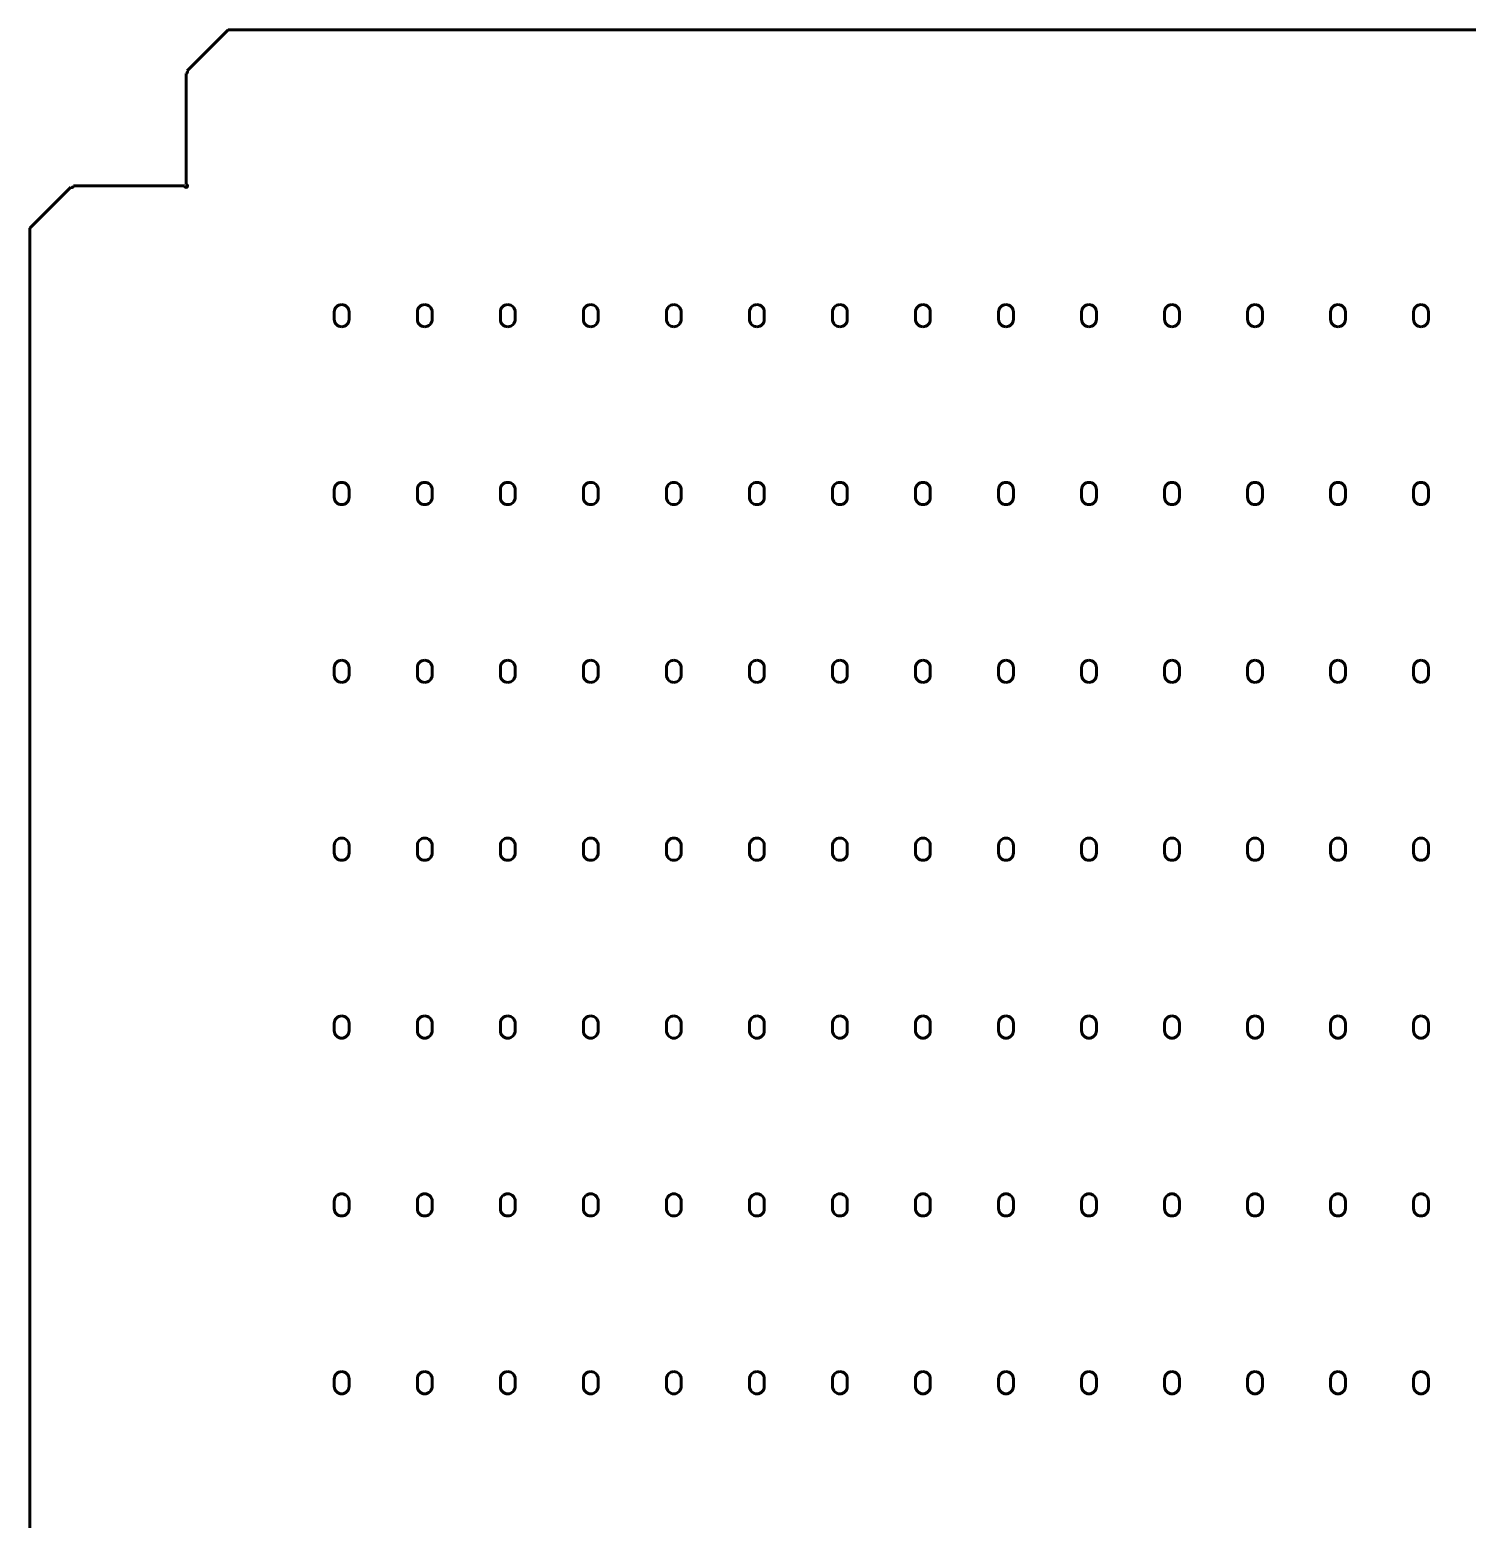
# Model space of a CAD drawing. Header units: millimetres. Extents: x -69 to 925, y -13 to 1981.
# Drawn here: x -69 to 415, y 1478 to 1981 of the extents above; entities that cross this region are included whole.
import ezdxf

# ---------------------------------------------------------------- set-up
doc = ezdxf.new("R2010")
doc.units = ezdxf.units.MM
doc.linetypes.add('K5LT_BASIC', pattern=[0])

msp = doc.modelspace()

# ---------------------------------------------------------------- linework, layer by layer
at = {"color": 143, "linetype": 'K5LT_BASIC', "lineweight": 60, "true_color": 0x33acca}
for p, q in [((-16.3152, 1967.04105), (-2.46875, 1980.8875)), ((-2.46875, 1980.8875), (857.63125, 1980.8875)), ((-16.66875, 1928.6875), (-16.66875, 1966.1875)), ((-55.5223, 1927.83395), (-69.36875, 1913.9875)), ((-17.16875, 1928.1875), (-54.66875, 1928.1875)), ((-69.36875, 53.8875), (-69.36875, 1913.9875)), ((33.33125, 1885.6875), (33.33125, 1883.1875)), ((35.83125, 1888.1875), (35.83125, 1888.1875)), ((38.33125, 1883.1875), (38.33125, 1885.6875)), ((61.33125, 1885.6875), (61.33125, 1883.1875)), ((66.33125, 1883.1875), (66.33125, 1885.6875)), ((89.33125, 1885.6875), (89.33125, 1883.1875)), ((94.33125, 1883.1875), (94.33125, 1885.6875)), ((117.33125, 1885.6875), (117.33125, 1883.1875)), ((122.33125, 1883.1875), (122.33125, 1885.6875)), ((145.33125, 1885.6875), (145.33125, 1883.1875)), ((150.33125, 1883.1875), (150.33125, 1885.6875)), ((173.33125, 1885.6875), (173.33125, 1883.1875)), ((178.33125, 1883.1875), (178.33125, 1885.6875)), ((201.33125, 1885.6875), (201.33125, 1883.1875)), ((206.33125, 1883.1875), (206.33125, 1885.6875)), ((229.33125, 1885.6875), (229.33125, 1883.1875)), ((234.33125, 1883.1875), (234.33125, 1885.6875)), ((257.33125, 1885.6875), (257.33125, 1883.1875)), ((262.33125, 1883.1875), (262.33125, 1885.6875)), ((285.33125, 1885.6875), (285.33125, 1883.1875)), ((290.33125, 1883.1875), (290.33125, 1885.6875)), ((313.33125, 1885.6875), (313.33125, 1883.1875)), ((318.33125, 1883.1875), (318.33125, 1885.6875)), ((341.33125, 1885.6875), (341.33125, 1883.1875)), ((346.33125, 1883.1875), (346.33125, 1885.6875)), ((369.33125, 1885.6875), (369.33125, 1883.1875)), ((374.33125, 1883.1875), (374.33125, 1885.6875)), ((397.33125, 1885.6875), (397.33125, 1883.1875)), ((402.33125, 1883.1875), (402.33125, 1885.6875)), ((35.83125, 1880.6875), (35.83125, 1880.6875)), ((33.33125, 1825.6875), (33.33125, 1823.1875)), ((38.33125, 1823.1875), (38.33125, 1825.6875)), ((61.33125, 1825.6875), (61.33125, 1823.1875)), ((66.33125, 1823.1875), (66.33125, 1825.6875)), ((89.33125, 1825.6875), (89.33125, 1823.1875)), ((94.33125, 1823.1875), (94.33125, 1825.6875)), ((117.33125, 1825.6875), (117.33125, 1823.1875)), ((122.33125, 1823.1875), (122.33125, 1825.6875)), ((145.33125, 1825.6875), (145.33125, 1823.1875)), ((150.33125, 1823.1875), (150.33125, 1825.6875)), ((173.33125, 1825.6875), (173.33125, 1823.1875)), ((178.33125, 1823.1875), (178.33125, 1825.6875)), ((201.33125, 1825.6875), (201.33125, 1823.1875)), ((206.33125, 1823.1875), (206.33125, 1825.6875)), ((229.33125, 1825.6875), (229.33125, 1823.1875)), ((234.33125, 1823.1875), (234.33125, 1825.6875)), ((257.33125, 1825.6875), (257.33125, 1823.1875)), ((262.33125, 1823.1875), (262.33125, 1825.6875)), ((285.33125, 1825.6875), (285.33125, 1823.1875)), ((290.33125, 1823.1875), (290.33125, 1825.6875)), ((313.33125, 1825.6875), (313.33125, 1823.1875)), ((318.33125, 1823.1875), (318.33125, 1825.6875)), ((341.33125, 1825.6875), (341.33125, 1823.1875)), ((346.33125, 1823.1875), (346.33125, 1825.6875)), ((369.33125, 1825.6875), (369.33125, 1823.1875)), ((374.33125, 1823.1875), (374.33125, 1825.6875)), ((397.33125, 1825.6875), (397.33125, 1823.1875)), ((402.33125, 1823.1875), (402.33125, 1825.6875)), ((33.33125, 1765.6875), (33.33125, 1763.1875)), ((38.33125, 1763.1875), (38.33125, 1765.6875)), ((61.33125, 1765.6875), (61.33125, 1763.1875)), ((66.33125, 1763.1875), (66.33125, 1765.6875)), ((89.33125, 1765.6875), (89.33125, 1763.1875)), ((94.33125, 1763.1875), (94.33125, 1765.6875)), ((117.33125, 1765.6875), (117.33125, 1763.1875)), ((122.33125, 1763.1875), (122.33125, 1765.6875)), ((145.33125, 1765.6875), (145.33125, 1763.1875)), ((150.33125, 1763.1875), (150.33125, 1765.6875)), ((173.33125, 1765.6875), (173.33125, 1763.1875)), ((178.33125, 1763.1875), (178.33125, 1765.6875)), ((201.33125, 1765.6875), (201.33125, 1763.1875)), ((206.33125, 1763.1875), (206.33125, 1765.6875)), ((229.33125, 1765.6875), (229.33125, 1763.1875)), ((234.33125, 1763.1875), (234.33125, 1765.6875)), ((257.33125, 1765.6875), (257.33125, 1763.1875)), ((262.33125, 1763.1875), (262.33125, 1765.6875)), ((285.33125, 1765.6875), (285.33125, 1763.1875)), ((290.33125, 1763.1875), (290.33125, 1765.6875)), ((313.33125, 1765.6875), (313.33125, 1763.1875)), ((318.33125, 1763.1875), (318.33125, 1765.6875)), ((341.33125, 1765.6875), (341.33125, 1763.1875)), ((346.33125, 1763.1875), (346.33125, 1765.6875)), ((369.33125, 1765.6875), (369.33125, 1763.1875)), ((374.33125, 1763.1875), (374.33125, 1765.6875)), ((397.33125, 1765.6875), (397.33125, 1763.1875)), ((402.33125, 1763.1875), (402.33125, 1765.6875)), ((33.33125, 1705.6875), (33.33125, 1703.1875)), ((38.33125, 1703.1875), (38.33125, 1705.6875)), ((61.33125, 1705.6875), (61.33125, 1703.1875)), ((66.33125, 1703.1875), (66.33125, 1705.6875)), ((89.33125, 1705.6875), (89.33125, 1703.1875)), ((94.33125, 1703.1875), (94.33125, 1705.6875)), ((117.33125, 1705.6875), (117.33125, 1703.1875)), ((122.33125, 1703.1875), (122.33125, 1705.6875)), ((145.33125, 1705.6875), (145.33125, 1703.1875)), ((150.33125, 1703.1875), (150.33125, 1705.6875)), ((173.33125, 1705.6875), (173.33125, 1703.1875)), ((178.33125, 1703.1875), (178.33125, 1705.6875)), ((201.33125, 1705.6875), (201.33125, 1703.1875)), ((206.33125, 1703.1875), (206.33125, 1705.6875)), ((229.33125, 1705.6875), (229.33125, 1703.1875)), ((234.33125, 1703.1875), (234.33125, 1705.6875)), ((257.33125, 1705.6875), (257.33125, 1703.1875)), ((262.33125, 1703.1875), (262.33125, 1705.6875)), ((285.33125, 1705.6875), (285.33125, 1703.1875)), ((290.33125, 1703.1875), (290.33125, 1705.6875)), ((313.33125, 1705.6875), (313.33125, 1703.1875)), ((318.33125, 1703.1875), (318.33125, 1705.6875)), ((341.33125, 1705.6875), (341.33125, 1703.1875)), ((346.33125, 1703.1875), (346.33125, 1705.6875)), ((369.33125, 1705.6875), (369.33125, 1703.1875)), ((374.33125, 1703.1875), (374.33125, 1705.6875)), ((397.33125, 1705.6875), (397.33125, 1703.1875)), ((402.33125, 1703.1875), (402.33125, 1705.6875)), ((33.33125, 1645.6875), (33.33125, 1643.1875)), ((38.33125, 1643.1875), (38.33125, 1645.6875)), ((61.33125, 1645.6875), (61.33125, 1643.1875)), ((66.33125, 1643.1875), (66.33125, 1645.6875)), ((89.33125, 1645.6875), (89.33125, 1643.1875)), ((94.33125, 1643.1875), (94.33125, 1645.6875)), ((117.33125, 1645.6875), (117.33125, 1643.1875)), ((122.33125, 1643.1875), (122.33125, 1645.6875)), ((145.33125, 1645.6875), (145.33125, 1643.1875)), ((150.33125, 1643.1875), (150.33125, 1645.6875)), ((173.33125, 1645.6875), (173.33125, 1643.1875)), ((178.33125, 1643.1875), (178.33125, 1645.6875)), ((201.33125, 1645.6875), (201.33125, 1643.1875)), ((206.33125, 1643.1875), (206.33125, 1645.6875)), ((229.33125, 1645.6875), (229.33125, 1643.1875)), ((234.33125, 1643.1875), (234.33125, 1645.6875)), ((257.33125, 1645.6875), (257.33125, 1643.1875)), ((262.33125, 1643.1875), (262.33125, 1645.6875)), ((285.33125, 1645.6875), (285.33125, 1643.1875)), ((290.33125, 1643.1875), (290.33125, 1645.6875)), ((313.33125, 1645.6875), (313.33125, 1643.1875)), ((318.33125, 1643.1875), (318.33125, 1645.6875)), ((341.33125, 1645.6875), (341.33125, 1643.1875)), ((346.33125, 1643.1875), (346.33125, 1645.6875)), ((369.33125, 1645.6875), (369.33125, 1643.1875)), ((374.33125, 1643.1875), (374.33125, 1645.6875)), ((397.33125, 1645.6875), (397.33125, 1643.1875)), ((402.33125, 1643.1875), (402.33125, 1645.6875)), ((33.33125, 1585.6875), (33.33125, 1583.1875)), ((38.33125, 1583.1875), (38.33125, 1585.6875)), ((61.33125, 1585.6875), (61.33125, 1583.1875)), ((66.33125, 1583.1875), (66.33125, 1585.6875)), ((89.33125, 1585.6875), (89.33125, 1583.1875)), ((94.33125, 1583.1875), (94.33125, 1585.6875)), ((117.33125, 1585.6875), (117.33125, 1583.1875)), ((122.33125, 1583.1875), (122.33125, 1585.6875)), ((145.33125, 1585.6875), (145.33125, 1583.1875)), ((150.33125, 1583.1875), (150.33125, 1585.6875)), ((173.33125, 1585.6875), (173.33125, 1583.1875)), ((178.33125, 1583.1875), (178.33125, 1585.6875)), ((201.33125, 1585.6875), (201.33125, 1583.1875)), ((206.33125, 1583.1875), (206.33125, 1585.6875)), ((229.33125, 1585.6875), (229.33125, 1583.1875)), ((234.33125, 1583.1875), (234.33125, 1585.6875)), ((257.33125, 1585.6875), (257.33125, 1583.1875)), ((262.33125, 1583.1875), (262.33125, 1585.6875)), ((285.33125, 1585.6875), (285.33125, 1583.1875)), ((290.33125, 1583.1875), (290.33125, 1585.6875)), ((313.33125, 1585.6875), (313.33125, 1583.1875)), ((318.33125, 1583.1875), (318.33125, 1585.6875)), ((341.33125, 1585.6875), (341.33125, 1583.1875)), ((346.33125, 1583.1875), (346.33125, 1585.6875)), ((369.33125, 1585.6875), (369.33125, 1583.1875)), ((374.33125, 1583.1875), (374.33125, 1585.6875)), ((397.33125, 1585.6875), (397.33125, 1583.1875)), ((402.33125, 1583.1875), (402.33125, 1585.6875)), ((33.33125, 1525.6875), (33.33125, 1523.1875)), ((38.33125, 1523.1875), (38.33125, 1525.6875)), ((61.33125, 1525.6875), (61.33125, 1523.1875)), ((66.33125, 1523.1875), (66.33125, 1525.6875)), ((89.33125, 1525.6875), (89.33125, 1523.1875)), ((94.33125, 1523.1875), (94.33125, 1525.6875)), ((117.33125, 1525.6875), (117.33125, 1523.1875)), ((122.33125, 1523.1875), (122.33125, 1525.6875)), ((145.33125, 1525.6875), (145.33125, 1523.1875)), ((150.33125, 1523.1875), (150.33125, 1525.6875)), ((173.33125, 1525.6875), (173.33125, 1523.1875)), ((178.33125, 1523.1875), (178.33125, 1525.6875)), ((201.33125, 1525.6875), (201.33125, 1523.1875)), ((206.33125, 1523.1875), (206.33125, 1525.6875)), ((229.33125, 1525.6875), (229.33125, 1523.1875)), ((234.33125, 1523.1875), (234.33125, 1525.6875)), ((257.33125, 1525.6875), (257.33125, 1523.1875)), ((262.33125, 1523.1875), (262.33125, 1525.6875)), ((285.33125, 1525.6875), (285.33125, 1523.1875)), ((290.33125, 1523.1875), (290.33125, 1525.6875)), ((313.33125, 1525.6875), (313.33125, 1523.1875)), ((318.33125, 1523.1875), (318.33125, 1525.6875)), ((341.33125, 1525.6875), (341.33125, 1523.1875)), ((346.33125, 1523.1875), (346.33125, 1525.6875)), ((369.33125, 1525.6875), (369.33125, 1523.1875)), ((374.33125, 1523.1875), (374.33125, 1525.6875)), ((397.33125, 1525.6875), (397.33125, 1523.1875)), ((402.33125, 1523.1875), (402.33125, 1525.6875))]:
    msp.add_line(p, q, dxfattribs=at)
for centre, radius, start, end in [((-16.66875, 1966.6875), 0.5, 270, 45), ((-55.16875, 1928.1875), 0.5, 225, 0), ((-16.66875, 1928.1875), 0.5, 180, 90), ((35.83125, 1885.6875), 2.5, 90, 180), ((35.83125, 1885.6875), 2.5, 0, 90), ((63.83125, 1885.6875), 2.5, 90, 180), ((63.83125, 1885.6875), 2.5, 0, 90), ((91.83125, 1885.6875), 2.5, 90, 180), ((91.83125, 1885.6875), 2.5, 0, 90), ((119.83125, 1885.6875), 2.5, 90, 180), ((119.83125, 1885.6875), 2.5, 0, 90), ((147.83125, 1885.6875), 2.5, 90, 180), ((147.83125, 1885.6875), 2.5, 0, 90), ((175.83125, 1885.6875), 2.5, 90, 180), ((175.83125, 1885.6875), 2.5, 0, 90), ((203.83125, 1885.6875), 2.5, 90, 180), ((203.83125, 1885.6875), 2.5, 0, 90), ((231.83125, 1885.6875), 2.5, 90, 180), ((231.83125, 1885.6875), 2.5, 0, 90), ((259.83125, 1885.6875), 2.5, 90, 180), ((259.83125, 1885.6875), 2.5, 0, 90), ((287.83125, 1885.6875), 2.5, 90, 180), ((287.83125, 1885.6875), 2.5, 0, 90), ((315.83125, 1885.6875), 2.5, 90, 180), ((315.83125, 1885.6875), 2.5, 0, 90), ((343.83125, 1885.6875), 2.5, 90, 180), ((343.83125, 1885.6875), 2.5, 0, 90), ((371.83125, 1885.6875), 2.5, 90, 180), ((371.83125, 1885.6875), 2.5, 0, 90), ((399.83125, 1885.6875), 2.5, 90, 180), ((399.83125, 1885.6875), 2.5, 0, 90), ((35.83125, 1883.1875), 2.5, 180, 270), ((35.83125, 1883.1875), 2.5, 270, 0), ((63.83125, 1883.1875), 2.5, 180, 270), ((63.83125, 1883.1875), 2.5, 270, 0), ((91.83125, 1883.1875), 2.5, 180, 270), ((91.83125, 1883.1875), 2.5, 270, 0), ((119.83125, 1883.1875), 2.5, 180, 270), ((119.83125, 1883.1875), 2.5, 270, 0), ((147.83125, 1883.1875), 2.5, 180, 270), ((147.83125, 1883.1875), 2.5, 270, 0), ((175.83125, 1883.1875), 2.5, 180, 270), ((175.83125, 1883.1875), 2.5, 270, 0), ((203.83125, 1883.1875), 2.5, 180, 270), ((203.83125, 1883.1875), 2.5, 270, 0), ((231.83125, 1883.1875), 2.5, 180, 270), ((231.83125, 1883.1875), 2.5, 270, 0), ((259.83125, 1883.1875), 2.5, 180, 270), ((259.83125, 1883.1875), 2.5, 270, 0), ((287.83125, 1883.1875), 2.5, 180, 270), ((287.83125, 1883.1875), 2.5, 270, 0), ((315.83125, 1883.1875), 2.5, 180, 270), ((315.83125, 1883.1875), 2.5, 270, 0), ((343.83125, 1883.1875), 2.5, 180, 270), ((343.83125, 1883.1875), 2.5, 270, 0), ((371.83125, 1883.1875), 2.5, 180, 270), ((371.83125, 1883.1875), 2.5, 270, 0), ((399.83125, 1883.1875), 2.5, 180, 270), ((399.83125, 1883.1875), 2.5, 270, 0), ((35.83125, 1825.6875), 2.5, 90, 180), ((35.83125, 1825.6875), 2.5, 0, 90), ((63.83125, 1825.6875), 2.5, 90, 180), ((63.83125, 1825.6875), 2.5, 0, 90), ((91.83125, 1825.6875), 2.5, 90, 180), ((91.83125, 1825.6875), 2.5, 0, 90), ((119.83125, 1825.6875), 2.5, 90, 180), ((119.83125, 1825.6875), 2.5, 0, 90), ((147.83125, 1825.6875), 2.5, 90, 180), ((147.83125, 1825.6875), 2.5, 0, 90), ((175.83125, 1825.6875), 2.5, 90, 180), ((175.83125, 1825.6875), 2.5, 0, 90), ((203.83125, 1825.6875), 2.5, 90, 180), ((203.83125, 1825.6875), 2.5, 0, 90), ((231.83125, 1825.6875), 2.5, 90, 180), ((231.83125, 1825.6875), 2.5, 0, 90), ((259.83125, 1825.6875), 2.5, 90, 180), ((259.83125, 1825.6875), 2.5, 0, 90), ((287.83125, 1825.6875), 2.5, 90, 180), ((287.83125, 1825.6875), 2.5, 0, 90), ((315.83125, 1825.6875), 2.5, 90, 180), ((315.83125, 1825.6875), 2.5, 0, 90), ((343.83125, 1825.6875), 2.5, 90, 180), ((343.83125, 1825.6875), 2.5, 0, 90), ((371.83125, 1825.6875), 2.5, 90, 180), ((371.83125, 1825.6875), 2.5, 0, 90), ((399.83125, 1825.6875), 2.5, 90, 180), ((399.83125, 1825.6875), 2.5, 0, 90), ((35.83125, 1823.1875), 2.5, 180, 270), ((35.83125, 1823.1875), 2.5, 270, 0), ((63.83125, 1823.1875), 2.5, 180, 270), ((63.83125, 1823.1875), 2.5, 270, 0), ((91.83125, 1823.1875), 2.5, 180, 270), ((91.83125, 1823.1875), 2.5, 270, 0), ((119.83125, 1823.1875), 2.5, 180, 270), ((119.83125, 1823.1875), 2.5, 270, 0), ((147.83125, 1823.1875), 2.5, 180, 270), ((147.83125, 1823.1875), 2.5, 270, 0), ((175.83125, 1823.1875), 2.5, 180, 270), ((175.83125, 1823.1875), 2.5, 270, 0), ((203.83125, 1823.1875), 2.5, 180, 270), ((203.83125, 1823.1875), 2.5, 270, 0), ((231.83125, 1823.1875), 2.5, 180, 270), ((231.83125, 1823.1875), 2.5, 270, 0), ((259.83125, 1823.1875), 2.5, 180, 270), ((259.83125, 1823.1875), 2.5, 270, 0), ((287.83125, 1823.1875), 2.5, 180, 270), ((287.83125, 1823.1875), 2.5, 270, 0), ((315.83125, 1823.1875), 2.5, 180, 270), ((315.83125, 1823.1875), 2.5, 270, 0), ((343.83125, 1823.1875), 2.5, 180, 270), ((343.83125, 1823.1875), 2.5, 270, 0), ((371.83125, 1823.1875), 2.5, 180, 270), ((371.83125, 1823.1875), 2.5, 270, 0), ((399.83125, 1823.1875), 2.5, 180, 270), ((399.83125, 1823.1875), 2.5, 270, 0), ((35.83125, 1765.6875), 2.5, 90, 180), ((35.83125, 1765.6875), 2.5, 0, 90), ((63.83125, 1765.6875), 2.5, 90, 180), ((63.83125, 1765.6875), 2.5, 0, 90), ((91.83125, 1765.6875), 2.5, 90, 180), ((91.83125, 1765.6875), 2.5, 0, 90), ((119.83125, 1765.6875), 2.5, 90, 180), ((119.83125, 1765.6875), 2.5, 0, 90), ((147.83125, 1765.6875), 2.5, 90, 180), ((147.83125, 1765.6875), 2.5, 0, 90), ((175.83125, 1765.6875), 2.5, 90, 180), ((175.83125, 1765.6875), 2.5, 0, 90), ((203.83125, 1765.6875), 2.5, 90, 180), ((203.83125, 1765.6875), 2.5, 0, 90), ((231.83125, 1765.6875), 2.5, 90, 180), ((231.83125, 1765.6875), 2.5, 0, 90), ((259.83125, 1765.6875), 2.5, 90, 180), ((259.83125, 1765.6875), 2.5, 0, 90), ((287.83125, 1765.6875), 2.5, 90, 180), ((287.83125, 1765.6875), 2.5, 0, 90), ((315.83125, 1765.6875), 2.5, 90, 180), ((315.83125, 1765.6875), 2.5, 0, 90), ((343.83125, 1765.6875), 2.5, 90, 180), ((343.83125, 1765.6875), 2.5, 0, 90), ((371.83125, 1765.6875), 2.5, 90, 180), ((371.83125, 1765.6875), 2.5, 0, 90), ((399.83125, 1765.6875), 2.5, 90, 180), ((399.83125, 1765.6875), 2.5, 0, 90), ((35.83125, 1763.1875), 2.5, 180, 270), ((35.83125, 1763.1875), 2.5, 270, 0), ((63.83125, 1763.1875), 2.5, 180, 270), ((63.83125, 1763.1875), 2.5, 270, 0), ((91.83125, 1763.1875), 2.5, 180, 270), ((91.83125, 1763.1875), 2.5, 270, 0), ((119.83125, 1763.1875), 2.5, 180, 270), ((119.83125, 1763.1875), 2.5, 270, 0), ((147.83125, 1763.1875), 2.5, 180, 270), ((147.83125, 1763.1875), 2.5, 270, 0), ((175.83125, 1763.1875), 2.5, 180, 270), ((175.83125, 1763.1875), 2.5, 270, 0), ((203.83125, 1763.1875), 2.5, 180, 270), ((203.83125, 1763.1875), 2.5, 270, 0), ((231.83125, 1763.1875), 2.5, 180, 270), ((231.83125, 1763.1875), 2.5, 270, 0), ((259.83125, 1763.1875), 2.5, 180, 270), ((259.83125, 1763.1875), 2.5, 270, 0), ((287.83125, 1763.1875), 2.5, 180, 270), ((287.83125, 1763.1875), 2.5, 270, 0), ((315.83125, 1763.1875), 2.5, 180, 270), ((315.83125, 1763.1875), 2.5, 270, 0), ((343.83125, 1763.1875), 2.5, 180, 270), ((343.83125, 1763.1875), 2.5, 270, 0), ((371.83125, 1763.1875), 2.5, 180, 270), ((371.83125, 1763.1875), 2.5, 270, 0), ((399.83125, 1763.1875), 2.5, 180, 270), ((399.83125, 1763.1875), 2.5, 270, 0), ((35.83125, 1705.6875), 2.5, 90, 180), ((35.83125, 1705.6875), 2.5, 0, 90), ((63.83125, 1705.6875), 2.5, 90, 180), ((63.83125, 1705.6875), 2.5, 0, 90), ((91.83125, 1705.6875), 2.5, 90, 180), ((91.83125, 1705.6875), 2.5, 0, 90), ((119.83125, 1705.6875), 2.5, 90, 180), ((119.83125, 1705.6875), 2.5, 0, 90), ((147.83125, 1705.6875), 2.5, 90, 180), ((147.83125, 1705.6875), 2.5, 0, 90), ((175.83125, 1705.6875), 2.5, 90, 180), ((175.83125, 1705.6875), 2.5, 0, 90), ((203.83125, 1705.6875), 2.5, 90, 180), ((203.83125, 1705.6875), 2.5, 0, 90), ((231.83125, 1705.6875), 2.5, 90, 180), ((231.83125, 1705.6875), 2.5, 0, 90), ((259.83125, 1705.6875), 2.5, 90, 180), ((259.83125, 1705.6875), 2.5, 0, 90), ((287.83125, 1705.6875), 2.5, 90, 180), ((287.83125, 1705.6875), 2.5, 0, 90), ((315.83125, 1705.6875), 2.5, 90, 180), ((315.83125, 1705.6875), 2.5, 0, 90), ((343.83125, 1705.6875), 2.5, 90, 180), ((343.83125, 1705.6875), 2.5, 0, 90), ((371.83125, 1705.6875), 2.5, 90, 180), ((371.83125, 1705.6875), 2.5, 0, 90), ((399.83125, 1705.6875), 2.5, 90, 180), ((399.83125, 1705.6875), 2.5, 0, 90), ((35.83125, 1703.1875), 2.5, 180, 270), ((35.83125, 1703.1875), 2.5, 270, 0), ((63.83125, 1703.1875), 2.5, 180, 270), ((63.83125, 1703.1875), 2.5, 270, 0), ((91.83125, 1703.1875), 2.5, 180, 270), ((91.83125, 1703.1875), 2.5, 270, 0), ((119.83125, 1703.1875), 2.5, 180, 270), ((119.83125, 1703.1875), 2.5, 270, 0), ((147.83125, 1703.1875), 2.5, 180, 270), ((147.83125, 1703.1875), 2.5, 270, 0), ((175.83125, 1703.1875), 2.5, 180, 270), ((175.83125, 1703.1875), 2.5, 270, 0), ((203.83125, 1703.1875), 2.5, 180, 270), ((203.83125, 1703.1875), 2.5, 270, 0), ((231.83125, 1703.1875), 2.5, 180, 270), ((231.83125, 1703.1875), 2.5, 270, 0), ((259.83125, 1703.1875), 2.5, 180, 270), ((259.83125, 1703.1875), 2.5, 270, 0), ((287.83125, 1703.1875), 2.5, 180, 270), ((287.83125, 1703.1875), 2.5, 270, 0), ((315.83125, 1703.1875), 2.5, 180, 270), ((315.83125, 1703.1875), 2.5, 270, 0), ((343.83125, 1703.1875), 2.5, 180, 270), ((343.83125, 1703.1875), 2.5, 270, 0), ((371.83125, 1703.1875), 2.5, 180, 270), ((371.83125, 1703.1875), 2.5, 270, 0), ((399.83125, 1703.1875), 2.5, 180, 270), ((399.83125, 1703.1875), 2.5, 270, 0), ((35.83125, 1645.6875), 2.5, 90, 180), ((35.83125, 1643.1875), 2.5, 180, 270), ((35.83125, 1645.6875), 2.5, 0, 90), ((35.83125, 1643.1875), 2.5, 270, 0), ((63.83125, 1645.6875), 2.5, 90, 180), ((63.83125, 1643.1875), 2.5, 180, 270), ((63.83125, 1645.6875), 2.5, 0, 90), ((63.83125, 1643.1875), 2.5, 270, 0), ((91.83125, 1645.6875), 2.5, 90, 180), ((91.83125, 1643.1875), 2.5, 180, 270), ((91.83125, 1645.6875), 2.5, 0, 90), ((91.83125, 1643.1875), 2.5, 270, 0), ((119.83125, 1645.6875), 2.5, 90, 180), ((119.83125, 1643.1875), 2.5, 180, 270), ((119.83125, 1645.6875), 2.5, 0, 90), ((119.83125, 1643.1875), 2.5, 270, 0), ((147.83125, 1645.6875), 2.5, 90, 180), ((147.83125, 1643.1875), 2.5, 180, 270), ((147.83125, 1645.6875), 2.5, 0, 90), ((147.83125, 1643.1875), 2.5, 270, 0), ((175.83125, 1645.6875), 2.5, 90, 180), ((175.83125, 1643.1875), 2.5, 180, 270), ((175.83125, 1645.6875), 2.5, 0, 90), ((175.83125, 1643.1875), 2.5, 270, 0), ((203.83125, 1645.6875), 2.5, 90, 180), ((203.83125, 1643.1875), 2.5, 180, 270), ((203.83125, 1645.6875), 2.5, 0, 90), ((203.83125, 1643.1875), 2.5, 270, 0), ((231.83125, 1645.6875), 2.5, 90, 180), ((231.83125, 1643.1875), 2.5, 180, 270), ((231.83125, 1645.6875), 2.5, 0, 90), ((231.83125, 1643.1875), 2.5, 270, 0), ((259.83125, 1645.6875), 2.5, 90, 180), ((259.83125, 1643.1875), 2.5, 180, 270), ((259.83125, 1645.6875), 2.5, 0, 90), ((259.83125, 1643.1875), 2.5, 270, 0), ((287.83125, 1645.6875), 2.5, 90, 180), ((287.83125, 1643.1875), 2.5, 180, 270), ((287.83125, 1645.6875), 2.5, 0, 90), ((287.83125, 1643.1875), 2.5, 270, 0), ((315.83125, 1645.6875), 2.5, 90, 180), ((315.83125, 1643.1875), 2.5, 180, 270), ((315.83125, 1645.6875), 2.5, 0, 90), ((315.83125, 1643.1875), 2.5, 270, 0), ((343.83125, 1645.6875), 2.5, 90, 180), ((343.83125, 1643.1875), 2.5, 180, 270), ((343.83125, 1645.6875), 2.5, 0, 90), ((343.83125, 1643.1875), 2.5, 270, 0), ((371.83125, 1645.6875), 2.5, 90, 180), ((371.83125, 1643.1875), 2.5, 180, 270), ((371.83125, 1645.6875), 2.5, 0, 90), ((371.83125, 1643.1875), 2.5, 270, 0), ((399.83125, 1645.6875), 2.5, 90, 180), ((399.83125, 1643.1875), 2.5, 180, 270), ((399.83125, 1645.6875), 2.5, 0, 90), ((399.83125, 1643.1875), 2.5, 270, 0), ((35.83125, 1585.6875), 2.5, 90, 180), ((35.83125, 1585.6875), 2.5, 0, 90), ((63.83125, 1585.6875), 2.5, 90, 180), ((63.83125, 1585.6875), 2.5, 0, 90), ((91.83125, 1585.6875), 2.5, 90, 180), ((91.83125, 1585.6875), 2.5, 0, 90), ((119.83125, 1585.6875), 2.5, 90, 180), ((119.83125, 1585.6875), 2.5, 0, 90), ((147.83125, 1585.6875), 2.5, 90, 180), ((147.83125, 1585.6875), 2.5, 0, 90), ((175.83125, 1585.6875), 2.5, 90, 180), ((175.83125, 1585.6875), 2.5, 0, 90), ((203.83125, 1585.6875), 2.5, 90, 180), ((203.83125, 1585.6875), 2.5, 0, 90), ((231.83125, 1585.6875), 2.5, 90, 180), ((231.83125, 1585.6875), 2.5, 0, 90), ((259.83125, 1585.6875), 2.5, 90, 180), ((259.83125, 1585.6875), 2.5, 0, 90), ((287.83125, 1585.6875), 2.5, 90, 180), ((287.83125, 1585.6875), 2.5, 0, 90), ((315.83125, 1585.6875), 2.5, 90, 180), ((315.83125, 1585.6875), 2.5, 0, 90), ((343.83125, 1585.6875), 2.5, 90, 180), ((343.83125, 1585.6875), 2.5, 0, 90), ((371.83125, 1585.6875), 2.5, 90, 180), ((371.83125, 1585.6875), 2.5, 0, 90), ((399.83125, 1585.6875), 2.5, 90, 180), ((399.83125, 1585.6875), 2.5, 0, 90), ((35.83125, 1583.1875), 2.5, 180, 270), ((35.83125, 1583.1875), 2.5, 270, 0), ((63.83125, 1583.1875), 2.5, 180, 270), ((63.83125, 1583.1875), 2.5, 270, 0), ((91.83125, 1583.1875), 2.5, 180, 270), ((91.83125, 1583.1875), 2.5, 270, 0), ((119.83125, 1583.1875), 2.5, 180, 270), ((119.83125, 1583.1875), 2.5, 270, 0), ((147.83125, 1583.1875), 2.5, 180, 270), ((147.83125, 1583.1875), 2.5, 270, 0), ((175.83125, 1583.1875), 2.5, 180, 270), ((175.83125, 1583.1875), 2.5, 270, 0), ((203.83125, 1583.1875), 2.5, 180, 270), ((203.83125, 1583.1875), 2.5, 270, 0), ((231.83125, 1583.1875), 2.5, 180, 270), ((231.83125, 1583.1875), 2.5, 270, 0), ((259.83125, 1583.1875), 2.5, 180, 270), ((259.83125, 1583.1875), 2.5, 270, 0), ((287.83125, 1583.1875), 2.5, 180, 270), ((287.83125, 1583.1875), 2.5, 270, 0), ((315.83125, 1583.1875), 2.5, 180, 270), ((315.83125, 1583.1875), 2.5, 270, 0), ((343.83125, 1583.1875), 2.5, 180, 270), ((343.83125, 1583.1875), 2.5, 270, 0), ((371.83125, 1583.1875), 2.5, 180, 270), ((371.83125, 1583.1875), 2.5, 270, 0), ((399.83125, 1583.1875), 2.5, 180, 270), ((399.83125, 1583.1875), 2.5, 270, 0), ((35.83125, 1525.6875), 2.5, 90, 180), ((35.83125, 1525.6875), 2.5, 0, 90), ((63.83125, 1525.6875), 2.5, 90, 180), ((63.83125, 1525.6875), 2.5, 0, 90), ((91.83125, 1525.6875), 2.5, 90, 180), ((91.83125, 1525.6875), 2.5, 0, 90), ((119.83125, 1525.6875), 2.5, 90, 180), ((119.83125, 1525.6875), 2.5, 0, 90), ((147.83125, 1525.6875), 2.5, 90, 180), ((147.83125, 1525.6875), 2.5, 0, 90), ((175.83125, 1525.6875), 2.5, 90, 180), ((175.83125, 1525.6875), 2.5, 0, 90), ((203.83125, 1525.6875), 2.5, 90, 180), ((203.83125, 1525.6875), 2.5, 0, 90), ((231.83125, 1525.6875), 2.5, 90, 180), ((231.83125, 1525.6875), 2.5, 0, 90), ((259.83125, 1525.6875), 2.5, 90, 180), ((259.83125, 1525.6875), 2.5, 0, 90), ((287.83125, 1525.6875), 2.5, 90, 180), ((287.83125, 1525.6875), 2.5, 0, 90), ((315.83125, 1525.6875), 2.5, 90, 180), ((315.83125, 1525.6875), 2.5, 0, 90), ((343.83125, 1525.6875), 2.5, 90, 180), ((343.83125, 1525.6875), 2.5, 0, 90), ((371.83125, 1525.6875), 2.5, 90, 180), ((371.83125, 1525.6875), 2.5, 0, 90), ((399.83125, 1525.6875), 2.5, 90, 180), ((399.83125, 1525.6875), 2.5, 0, 90), ((35.83125, 1523.1875), 2.5, 180, 270), ((35.83125, 1523.1875), 2.5, 270, 0), ((63.83125, 1523.1875), 2.5, 180, 270), ((63.83125, 1523.1875), 2.5, 270, 0), ((91.83125, 1523.1875), 2.5, 180, 270), ((91.83125, 1523.1875), 2.5, 270, 0), ((119.83125, 1523.1875), 2.5, 180, 270), ((119.83125, 1523.1875), 2.5, 270, 0), ((147.83125, 1523.1875), 2.5, 180, 270), ((147.83125, 1523.1875), 2.5, 270, 0), ((175.83125, 1523.1875), 2.5, 180, 270), ((175.83125, 1523.1875), 2.5, 270, 0), ((203.83125, 1523.1875), 2.5, 180, 270), ((203.83125, 1523.1875), 2.5, 270, 0), ((231.83125, 1523.1875), 2.5, 180, 270), ((231.83125, 1523.1875), 2.5, 270, 0), ((259.83125, 1523.1875), 2.5, 180, 270), ((259.83125, 1523.1875), 2.5, 270, 0), ((287.83125, 1523.1875), 2.5, 180, 270), ((287.83125, 1523.1875), 2.5, 270, 0), ((315.83125, 1523.1875), 2.5, 180, 270), ((315.83125, 1523.1875), 2.5, 270, 0), ((343.83125, 1523.1875), 2.5, 180, 270), ((343.83125, 1523.1875), 2.5, 270, 0), ((371.83125, 1523.1875), 2.5, 180, 270), ((371.83125, 1523.1875), 2.5, 270, 0), ((399.83125, 1523.1875), 2.5, 180, 270), ((399.83125, 1523.1875), 2.5, 270, 0)]:
    msp.add_arc(centre, radius, start, end, dxfattribs=at)

doc.saveas('drawing.dxf')
